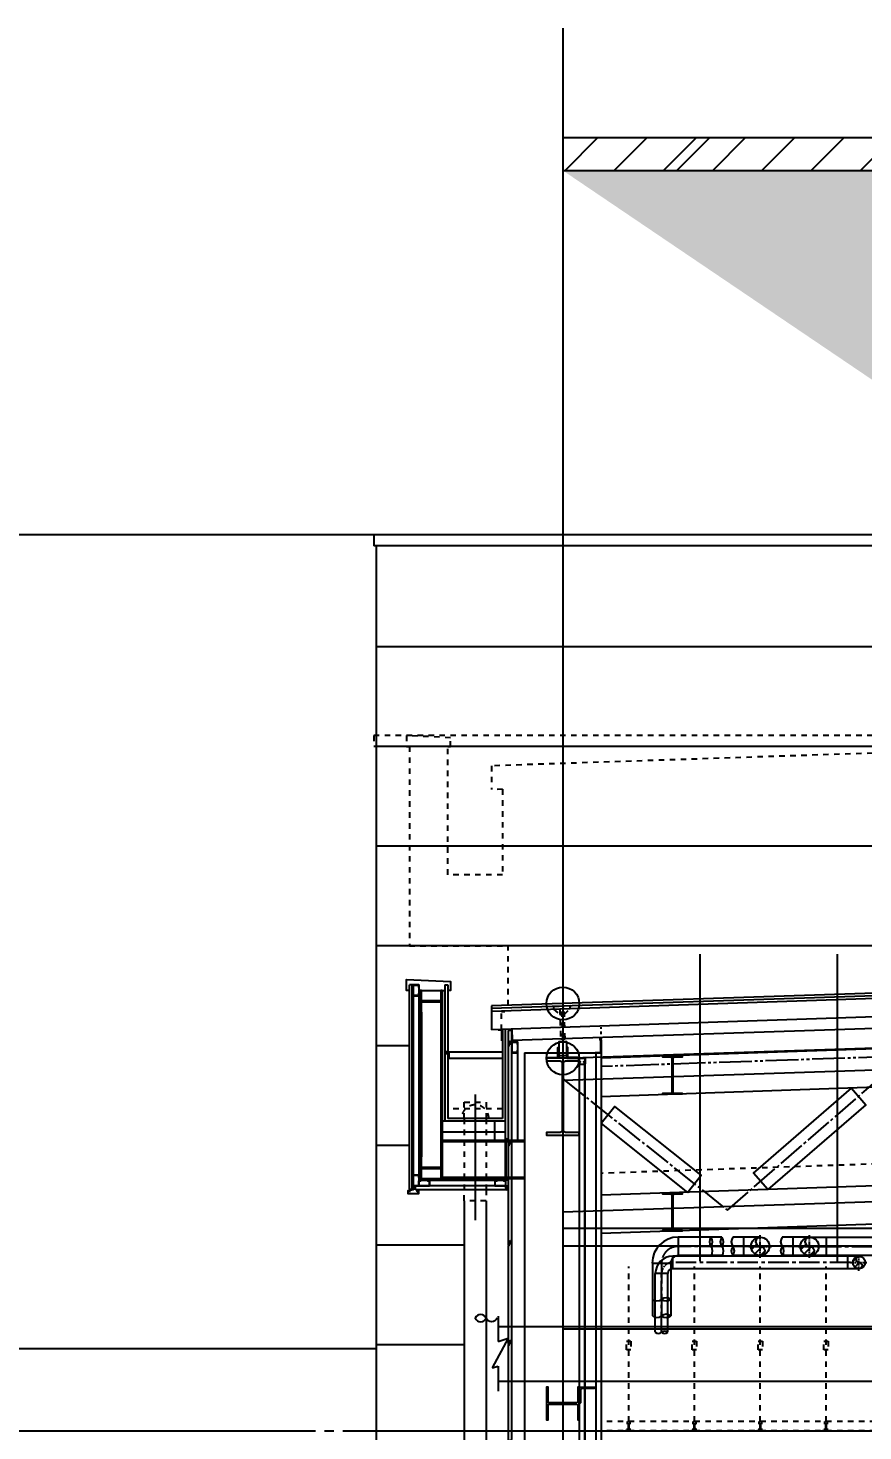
# Model space of a CAD drawing. Header units: millimetres. Extents: x -192235 to 515711, y 45168 to 947868.
# Drawn here: x 95123 to 102736, y 471200 to 484000 of the extents above; entities that cross this region are included whole.
import ezdxf

# ---------------------------------------------------------------- set-up
doc = ezdxf.new("R2010")
doc.units = ezdxf.units.MM
doc.header["$LTSCALE"] = 1000
doc.header["$PDMODE"] = 1
for name, pattern in [('CENTER2', [1.125, 0.75, -0.125, 0.125, -0.125]), ('TPH12-SEC-@20-1$0$CENTERK0', [0.65, 0.5, -0.05, 0.05, -0.05]), ('TPH12-SEC-@20-1$0$CENTERK5', [6.916, 6.667, -0.083, 0.083, -0.083]), ('TPH12-SEC-@20-1$0$DOTK0', [0.05, 0.025, -0.025]), ('TPH12-SEC-@20-1$0$DOTK1', [0.1, 0.05, -0.05]), ('TPH12-SEC-@20-1$0$PHANTOMK1', [1.415, 1, -0.083, 0.083, -0.083, 0.083, -0.083])]:
    doc.linetypes.add(name, pattern=pattern)
for name, color, linetype in [('FS-LINE', 10, 'Continuous'), ('TPH12-SEC-@20-1$0$$FFU', 252, 'TPH12-SEC-@20-1$0$DOTK1'), ('TPH12-SEC-@20-1$0$A-DIM', 7, 'Continuous'), ('TPH12-SEC-@20-1$0$H-SIN', 252, 'TPH12-SEC-@20-1$0$CENTERK5'), ('TPH12-SEC-@20-1$0$MEJI', 252, 'Continuous'), ('TPH12-SEC-@20-1$0$SIAGE1', 252, 'Continuous'), ('TPH12-SEC-@20-1$0$SIAGE2', 252, 'Continuous'), ('TPH12-SEC-@20-1$0$SIAGE3', 252, 'Continuous'), ('TPH12-SEC-@20-1$0$STEEL1', 252, 'Continuous'), ('TPH12-SEC-@20-1$0$STEEL2', 252, 'Continuous'), ('TPH12-SEC-@20-1$0$STEEL3', 252, 'Continuous'), ('TPH12-SEC-@20-1$0$SUGATA3', 252, 'Continuous'), ('TPH12-SEC-@20-1$0$SUGATAD', 252, 'TPH12-SEC-@20-1$0$DOTK1'), ('YCD-Xfa-Sec-24$0$A-WALL-F1', 190, 'Continuous'), ('YFM1P-短$0$M-FOUN', 252, 'Continuous'), ('YFM1P-短$0$M-HVAC-CMDUCT', 150, 'Continuous')]:
    doc.layers.add(name, color=color, linetype=linetype)
doc.styles.add('TPH12-SEC-@20-1$0$STANDARD', font='txt')
doc.dimstyles.new('TPH12-SEC-@20-1$0$生成的_樣式__6', dxfattribs={"dimtxt": 60, "dimasz": 30.4, "dimexe": 0.18, "dimexo": 0.0625, "dimgap": 0, "dimtad": 1, "dimdec": 1, "dimzin": 0, "dimdsep": 46, "dimtxsty": 'TPH12-SEC-@20-1$0$STANDARD', "dimblk": 'TPH12-SEC-@20-1$0$ARROWHEAD_6', "dimblk1": 'TPH12-SEC-@20-1$0$ARROWHEAD_6', "dimblk2": 'TPH12-SEC-@20-1$0$ARROWHEAD_6', "dimcen": 0.09, "dimclrd": 12, "dimclre": 12, "dimclrt": 3, "dimazin": 0, "dimtfac": 1, "dimtdec": 4, "dimtmove": 0, "dimatfit": 3, "dimfxl": 1, "dimtolj": 1, "dimtzin": 0, "dimarcsym": 0})

# ---------------------------------------------------------------- blocks, each defined once
blk = doc.blocks.new('TPH12-SEC-@20-1$0$$ISO-BL35900')
at = {"layer": 'TPH12-SEC-@20-1$0$SIAGE1'}
blk.add_lwpolyline([(-17, 917), (-17, 937, -0.414214), (-17, 937), (-11, 937), (-10, 948, -0.376614), (-8, 950, -0.414214), (-6, 948), (-6, 934, -0.414214), (-6, 933), (-10, 933), (-10, 917), (-6, 917, -0.414214), (-6, 917), (-6, 905), (0, 905, -0.414214), (0, 905), (0, 8, -1), (-5, 8), (-5, 40), (-11, 40), (-12, 31, -0.391902), (-14, 29), (-14, 29, -0.414214), (-16, 31), (-16, 39)], format="xyb", dxfattribs=at)
at = {"layer": 'TPH12-SEC-@20-1$0$SIAGE2'}
for p, q in [((-17, 937), (-25, 937)), ((-14, 29), (-27, 29))]:
    blk.add_line(p, q, dxfattribs=at)
at = {"layer": 'TPH12-SEC-@20-1$0$SIAGE2', "color": 7}
blk.add_lwpolyline([(-25, 39), (-25, 31, -0.414214), (-27, 29), (-27, 29, -0.383541), (-29, 31), (-30, 39), (-30, 49), (-34, 49, -0.414214), (-35, 50), (-35, 948, -1), (-31, 948), (-31, 937), (-25, 937, -0.414214), (-25, 937), (-25, 917)], format="xyb", dxfattribs=at)
blk = doc.blocks.new('TPH12-SEC-@20-1$0$ARROWHEAD_6')
at = {"color": 0, "linetype": 'Continuous', "lineweight": 0}
for p, q in [((0, 0), (-1, 0)), ((-0.5, -0.5), (0.5, 0.5))]:
    blk.add_line(p, q, dxfattribs=at)
blk = doc.blocks.new('*D976')
at = {"layer": 'DEFPOINTS', "color": 0, "linetype": 'Continuous', "transparency": 16777216}
for p in [(-14703, 18750), (-730, 18750), (1136, 13500)]:
    blk.add_point(p, dxfattribs=at)
at = {"layer": 'TPH12-SEC-@20-1$0$A-DIM', "color": 12, "linetype": 'Continuous', "lineweight": -2, "transparency": 16777216}
for p, q in [((-730, 18750), (-14703, 18750)), ((-14703, 18720), (-14703, 17000)), ((-14703, 13530), (-14703, 15250)), ((1136, 13500), (-14703, 13500))]:
    blk.add_line(p, q, dxfattribs=at)
at = {"layer": 'TPH12-SEC-@20-1$0$A-DIM', "color": 12, "linetype": 'Continuous', "lineweight": -2, "transparency": 16777216, "xscale": 30.40000000000001, "yscale": 30.40000000000001, "zscale": 30.40000000000001}
for p, rotation in [((-14703, 18750), 90), ((-14703, 13500), 270)]:
    blk.add_blockref('TPH12-SEC-@20-1$0$ARROWHEAD_6', p, dxfattribs=dict(at, rotation=rotation))
at = {"layer": 'TPH12-SEC-@20-1$0$A-DIM', "color": 3, "linetype": 'Continuous', "lineweight": 0, "transparency": 16777216, "insert": (-14703, 16125), "char_height": 500, "attachment_point": 5, "rotation": 90, "style": 'TPH12-SEC-@20-1$0$STANDARD'}
blk.add_mtext('\\A1;5250', dxfattribs=at)
blk = doc.blocks.new('*D977')
at = {"layer": 'DEFPOINTS', "color": 0, "linetype": 'Continuous', "transparency": 16777216}
for p in [(-14703, 26175), (-564, 26175), (-564, 18750)]:
    blk.add_point(p, dxfattribs=at)
at = {"layer": 'TPH12-SEC-@20-1$0$A-DIM', "color": 12, "linetype": 'Continuous', "lineweight": -2, "transparency": 16777216}
for p, q in [((-564, 26175), (-14703, 26175)), ((-14703, 26145), (-14703, 23379)), ((-14703, 18780), (-14703, 21546)), ((-564, 18750), (-14703, 18750))]:
    blk.add_line(p, q, dxfattribs=at)
at = {"layer": 'TPH12-SEC-@20-1$0$A-DIM', "color": 12, "linetype": 'Continuous', "lineweight": -2, "transparency": 16777216, "xscale": 30.40000000000001, "yscale": 30.40000000000001, "zscale": 30.40000000000001}
for p, rotation in [((-14703, 26175), 90), ((-14703, 18750), 270)]:
    blk.add_blockref('TPH12-SEC-@20-1$0$ARROWHEAD_6', p, dxfattribs=dict(at, rotation=rotation))
at = {"layer": 'TPH12-SEC-@20-1$0$A-DIM', "color": 3, "linetype": 'Continuous', "lineweight": 0, "transparency": 16777216, "insert": (-14703, 22463), "char_height": 500, "attachment_point": 5, "rotation": 90, "style": 'TPH12-SEC-@20-1$0$STANDARD'}
blk.add_mtext('\\A1;7425', dxfattribs=at)
blk = doc.blocks.new('YFM1P-短')
at = {"layer": 'YFM1P-短$0$M-FOUN'}
blk.add_line((190000, 473050), (100000, 473050), dxfattribs=at)
at = {"layer": 'YFM1P-短$0$M-FOUN', "color": 4}
for p, q in [((100000, 472885), (190000, 472885)), ((100000, 472130), (190000, 472130))]:
    blk.add_line(p, q, dxfattribs=at)
at = {"layer": 'YFM1P-短$0$M-HVAC-CMDUCT'}
for p, q in [((190590.8, 472247.8), (190590.8, 472016.3)), ((185875, 472150), (190590.8, 472150)), ((190590.8, 472016.3), (190500, 472045.9)), ((190500, 472045.9), (190645.2, 471775.4)), ((190590.8, 471792.5), (190590.8, 471563.9)), ((190645.2, 471775.4), (190590.8, 471792.5)), ((185875, 471650), (190590.8, 471650))]:
    blk.add_line(p, q, dxfattribs=at)
blk = doc.blocks.new('YCD-Xfa-Sec-24')
at = {"layer": 'YCD-Xfa-Sec-24$0$A-WALL-F1', "elevation": 0}
for points in [[(609799, 404550), (609800, 404552, 0.587703), (609800, 404552), (609798, 404552), (609798, 404559), (609799, 404559), (609800, 404561, 0.587703), (609800, 404562), (609798, 404562), (609798, 404598), (609818, 404598), (609820, 404597), (609824, 404597), (609825, 404597), (609825, 404597), (609830, 404597), (609831, 404598), (609851, 404598), (609851, 404562), (609850, 404562, 0.587703), (609850, 404561), (609851, 404559), (609851, 404559), (609851, 404552), (609850, 404552, 0.587703), (609850, 404552), (609851, 404550), (609853, 404550), (609853, 404557), (609853, 404557), (609853, 404557), (609853, 404600), (609797, 404600), (609797, 404557), (609797, 404557), (609797, 404557), (609797, 404550)], [(609848, 404567), (609848, 404547, -0.414214), (609846, 404545), (609804, 404545, -0.414214), (609802, 404547), (609802, 404567, -0.414214), (609804, 404569), (609812, 404569), (609812, 404569), (609804, 404569, 0.414214), (609801, 404566), (609801, 404547, 0.414214), (609804, 404544), (609846, 404544, 0.414214), (609849, 404547), (609849, 404566, 0.414214), (609846, 404569), (609838, 404569), (609838, 404569), (609846, 404569, -0.414214)]]:
    blk.add_lwpolyline(points, format="xyb", close=True, dxfattribs=at)
at = {"layer": 'YCD-Xfa-Sec-24$0$A-WALL-F1'}
for points in [[(609802, 404569), (609809, 404569), (609809, 404570), (609802, 404570, 0.414214), (609800, 404568), (609800, 396274, 0.414213), (609802, 396272), (609809, 396272), (609809, 396273), (609802, 396273, -0.414214), (609801, 396274), (609801, 404568, -0.414214)], [(609848, 404569), (609841, 404569), (609841, 404570), (609848, 404570, -0.414214), (609850, 404568), (609850, 396274, -0.414213), (609848, 396272), (609841, 396272), (609841, 396273), (609848, 396273, 0.414214), (609849, 396274), (609849, 404568, 0.414214)]]:
    blk.add_lwpolyline(points, format="xyb", close=True, dxfattribs=at)
blk = doc.blocks.new('SP-L30-25')
at = {"layer": 'FS-LINE'}
h = blk.add_hatch(dxfattribs=at)
h.set_pattern_fill('ANSI31', color=1, scale=15, style=0)
h.set_pattern_definition([(45, (63466.25, 408803.395), (-33.67596, 33.67596), [])])
edge = h.paths.add_edge_path()
edge.add_arc((101800, 472884), 84.1, 90, 270)
edge.add_arc((101800, 472842), 42.1, 270, 450)
edge.add_arc((101800, 472926), 42.1, 90, 270, ccw=False)
h = blk.add_hatch(dxfattribs=at)
h.set_pattern_fill('ANSI31', color=1, scale=15, style=0)
h.set_pattern_definition([(45, (63916.25, 408803.395), (-33.67596, 33.67596), [])])
edge = h.paths.add_edge_path()
edge.add_arc((102250, 472884), 84.1, 90, 270)
edge.add_arc((102250, 472842), 42.1, 270, 450)
edge.add_arc((102250, 472926), 42.1, 90, 270, ccw=False)
for p, q in [((101450, 472968), (101052, 472968)), ((101052, 472968), (101052, 472800)), ((101800, 472968), (101550, 472968)), ((101648, 472968, 0), (101648, 472800, 0)), ((102250, 472968), (102000, 472968)), ((102098, 472968, 0), (102098, 472800, 0)), ((102250, 472968), (130298, 472968)), ((102402, 472968, 0), (102402, 472800, 0)), ((100816, 472732), (100816, 472250)), ((100816, 472732), (100984, 472732)), ((100984, 472732), (100984, 472250)), ((101450, 472800), (101052, 472800)), ((101800, 472800), (101550, 472800)), ((102250, 472800), (102000, 472800)), ((130298, 472800), (102250, 472800))]:
    blk.add_line(p, q, dxfattribs=at)
at = {"layer": 'FS-LINE', "color": 1, "linetype": 'CENTER2', "ltscale": 0.05}
for p, q in [((101800, 472780), (101800, 472988)), ((102250, 472780), (102250, 472988)), ((101696, 472884), (101904, 472884)), ((102146, 472884), (102000, 472884)), ((102146, 472884), (102354, 472884))]:
    blk.add_line(p, q, dxfattribs=at)
at = {"layer": 'FS-LINE', "color": 1, "linetype": 'CENTER2', "ltscale": 0.25}
for p, q in [((101450, 472884), (101052, 472884)), ((101696, 472884), (101550, 472884)), ((102354, 472884), (130298, 472884)), ((100900, 472732), (100900, 472250))]:
    blk.add_line(p, q, dxfattribs=at)
at = {"layer": 'FS-LINE'}
for points in [[(101800, 472800, -1), (101800, 472968, 1), (101800, 472884, -1)], [(102250, 472800, -1), (102250, 472968, 1), (102250, 472884, -1)]]:
    blk.add_lwpolyline(points, format="xyb", close=True, dxfattribs=at)
for centre in [(101800, 472884), (102250, 472884)]:
    blk.add_circle(centre, 84.1, dxfattribs=at)
for centre, radius, start, end in [((101052, 472732), 237, 90, 180), ((101405, 472926), 69.1, 142.5, 217.5), ((101295, 472926), 69.1, 322.5, 37.5), ((101505, 472926), 69.1, 142.5, 217.5), ((101395, 472926), 69.1, 322.5, 37.5), ((101605, 472926), 69.1, 142.5, 217.5), ((102055, 472926), 69.1, 142.5, 217.5), ((101295, 472842), 69.1, 322.5, 37.5), ((101395, 472842), 69.1, 322.5, 37.5), ((101605, 472842), 69.1, 142.5, 217.5), ((101495, 472842), 69.1, 322.5, 37.5), ((102055, 472842), 69.1, 142.5, 217.5), ((101945, 472842), 69.1, 322.5, 37.5), ((101052, 472732), 68.3, 90, 180), ((100858, 472455), 69.1, 232.5, 307.5), ((100942, 472345), 69.1, 52.5, 127.5), ((100942, 472455), 69.1, 232.5, 307.5), ((100858, 472305), 69.1, 232.5, 307.5), ((100942, 472195), 69.1, 52.5, 127.5), ((100942, 472305), 69.1, 232.5, 307.5)]:
    blk.add_arc(centre, radius, start, end, dxfattribs=at)
at = {"layer": 'FS-LINE', "color": 1, "linetype": 'CENTER2', "ltscale": 0.25}
blk.add_arc((101052, 472732), 152, 90, 180, dxfattribs=at)
blk = doc.blocks.new('HP-L30-25')
at = {"layer": 'FS-LINE'}
h = blk.add_hatch(dxfattribs=at)
h.set_pattern_fill('ANSI31', color=1, scale=15, style=0)
h.set_pattern_definition([(45, (65383.756, 408679.12), (-33.67596, 33.67596), [])])
edge = h.paths.add_edge_path()
edge.add_arc((102700, 472737), 57.2, 90, 270)
edge.add_arc((102700, 472709), 28.6, 270, 450)
edge.add_arc((102700, 472766), 28.6, 90, 270, ccw=False)
at = {"layer": 'FS-LINE', "color": 1, "linetype": 'CENTER2', "ltscale": 0.25}
for p, q in [((102623, 472737, 0), (100984, 472737, 0)), ((102623, 472737), (102595, 472737)), ((100900, 472100), (100900, 472636))]:
    blk.add_line(p, q, dxfattribs=at)
at = {"layer": 'FS-LINE'}
for p, q in [((101002, 472680), (101002, 472794)), ((102700, 472794, 0), (101002, 472794, 0)), ((102598, 472680), (102598, 472794)), ((100843, 472100), (100843, 472636)), ((100957, 472636), (100843, 472636)), ((100957, 472100), (100957, 472636)), ((102700, 472680, 0), (101002, 472680, 0))]:
    blk.add_line(p, q, dxfattribs=at)
at = {"layer": 'FS-LINE', "color": 1, "linetype": 'CENTER2', "ltscale": 0.05}
for p, q in [((102623, 472737), (102777, 472737)), ((102700, 472660), (102700, 472814))]:
    blk.add_line(p, q, dxfattribs=at)
at = {"layer": 'FS-LINE'}
blk.add_lwpolyline([(102700, 472794, 1), (102700, 472737, -1), (102700, 472680, -1)], format="xyb", close=True, dxfattribs=at)
blk.add_circle((102700, 472737), 57.2, dxfattribs=at)
for centre, radius, start, end in [((101002, 472636), 159, 90, 180), ((101002, 472636), 44.4, 90, 180), ((100871, 472137), 46.9, 232.5, 307.5), ((100928, 472063), 46.9, 52.5, 127.5), ((100928, 472137), 46.9, 232.5, 307.5)]:
    blk.add_arc(centre, radius, start, end, dxfattribs=at)
at = {"layer": 'FS-LINE', "color": 1, "linetype": 'CENTER2', "ltscale": 0.1}
blk.add_arc((101002, 472636), 102, 90, 180, dxfattribs=at)
blk = doc.blocks.new('TPH12-SEC-@20-1$0$A$C4f7a54e3')
at = {"layer": 'TPH12-SEC-@20-1$0$A-DIM', "color": 12, "linetype": 'Continuous', "lineweight": 0}
for base, p1, p2, picture, middle in [((-14703.1, 26175), (-564, 18750), (-564, 26175), '*D977', (-14703.1, 22462.5)), ((-14703.1, 18750), (1136, 13500), (-729.5, 18750), '*D976', (-14703.1, 16125))]:
    dim = blk.add_linear_dim(base=base, p1=p1, p2=p2, angle=90, dimstyle='TPH12-SEC-@20-1$0$生成的_樣式__6', override={"dimtxt": 500, "dimdec": 0}, dxfattribs=at)
    dim.commit()
    dim.dimension.update_dxf_attribs({"geometry": picture, "text_midpoint": middle, "dimtype": 128, "text_rotation": 90})
blk = doc.blocks.new('TPH12-SEC-@20-1')
at = {"layer": 'DEFPOINTS'}
for p, q in [((100000, 474600), (145000, 476100)), ((100000, 474400), (145000, 475900)), ((101250, 475550), (101250, 472750)), ((102500, 475550), (102500, 472750)), ((100000, 473200), (145000, 474700)), ((99200, 474270), (99200, 473123.2)), ((98600, 473405), (98600, 473377.4))]:
    blk.add_line(p, q, dxfattribs=at)
blk.add_lwpolyline([(99400, 472229.1, -0.6666667), (99300, 472229.1, 0.6666667), (99200, 472229.1, 0.6666667), (99300, 472229.1)], format="xyb", dxfattribs=at)
for centre in [(100000, 475100), (100000, 474600)]:
    blk.add_circle(centre, 150, dxfattribs=at)
at = {"layer": 'TPH12-SEC-@20-1$0$$FFU'}
for p, q in [((129650, 474550.3), (100343.2, 473550.1)), ((100600, 471285), (100600, 472700)), ((101200, 471285), (101200, 472700)), ((101800, 471285), (101800, 472700)), ((102400, 471285), (102400, 472700)), ((189650, 471285), (100350, 471285)), ((189650, 471200), (100350, 471200))]:
    blk.add_line(p, q, dxfattribs=at)
for points in [[(100580, 471940), (100580, 472020), (100580, 472020), (100620, 472020), (100620, 471940)], [(101180, 471940), (101180, 472020), (101180, 472020), (101220, 472020), (101220, 471940)], [(101780, 471940), (101780, 472020), (101780, 472020), (101820, 472020), (101820, 471940)], [(102380, 471940), (102380, 472020), (102380, 472020), (102420, 472020), (102420, 471940)], [(100611, 471203), (100632.5, 471203), (100632.5, 471200), (100567.5, 471200), (100567.5, 471203), (100589, 471203), (100589, 471222), (100598.5, 471222), (100598.5, 471263), (100589, 471263), (100589, 471285), (100611, 471285), (100611, 471263), (100601.5, 471263), (100601.5, 471222), (100611, 471222)], [(101211, 471203), (101232.5, 471203), (101232.5, 471200), (101167.5, 471200), (101167.5, 471203), (101189, 471203), (101189, 471222), (101198.5, 471222), (101198.5, 471263), (101189, 471263), (101189, 471285), (101211, 471285), (101211, 471263), (101201.5, 471263), (101201.5, 471222), (101211, 471222)], [(101811, 471203), (101832.5, 471203), (101832.5, 471200), (101767.5, 471200), (101767.5, 471203), (101789, 471203), (101789, 471222), (101798.5, 471222), (101798.5, 471263), (101789, 471263), (101789, 471285), (101811, 471285), (101811, 471263), (101801.5, 471263), (101801.5, 471222), (101811, 471222)], [(102411, 471203), (102432.5, 471203), (102432.5, 471200), (102367.5, 471200), (102367.5, 471203), (102389, 471203), (102389, 471222), (102398.5, 471222), (102398.5, 471263), (102389, 471263), (102389, 471285), (102411, 471285), (102411, 471263), (102401.5, 471263), (102401.5, 471222), (102411, 471222)]]:
    blk.add_lwpolyline(points, close=True, dxfattribs=at)
at = {"layer": 'TPH12-SEC-@20-1$0$H-SIN'}
for p, q in [((100000, 484000), (100000, 447500)), ((84160.9, 471200), (201769.6, 471200))]:
    blk.add_line(p, q, dxfattribs=at)
at = {"layer": 'TPH12-SEC-@20-1$0$MEJI'}
for p, q in [((193850, 478355), (98300, 478355)), ((193850, 477445), (98300, 477445)), ((143050, 476535), (98300, 476535)), ((115750, 475625), (98300, 475625)), ((98600, 474715), (98300, 474715)), ((98600, 473805), (98300, 473805)), ((99100, 472895), (98300, 472895)), ((99100, 471985), (98300, 471985))]:
    blk.add_line(p, q, dxfattribs=at)
at = {"layer": 'TPH12-SEC-@20-1$0$SIAGE1'}
for p, q in [((145000, 476382.9), (99350, 474861.2)), ((145000, 476277.8), (99538.5, 474762.4)), ((98600, 473405), (98600, 475270)), ((98950, 475270), (98950, 474660)), ((99450, 474856.7), (99450, 474050)), ((99535, 474867.4), (99538.5, 474762.4)), ((98950, 474660), (98925, 474660)), ((98950, 474640), (98925, 474640)), ((98950, 474640), (98950, 474050)), ((100350, 474650), (100350, 463950)), ((99450, 474050), (98950, 474050)), ((99480, 473400), (98655, 473400))]:
    blk.add_line(p, q, dxfattribs=at)
for points in [[(98600, 475220), (98575, 475220), (98575, 475320), (98975, 475300), (98975, 475220), (98950, 475220)], [(98925, 474775), (98925, 474660), (98960, 474650), (98960, 474600)], [(99410, 474859.2), (99440, 474859.2), (99440, 474759.2)], [(98635, 473480), (98635, 473400), (98585, 473390), (98585, 473365), (98685, 473365), (98685, 473385), (98670, 473385), (98670, 473400)]]:
    blk.add_lwpolyline(points, dxfattribs=at)
blk.add_lwpolyline([(99500, 474854.9), (99500, 474722.5, 1), (99505, 474722.5), (99505, 474755), (99511, 474755), (99511.7, 474745.8, 0.391902), (99513.7, 474744), (99513.8, 474744, 0.4142136), (99515.8, 474746), (99515.8, 474754.1)], format="xyb", dxfattribs=at)
blk.add_lwpolyline([(100350, 474650), (100347, 474650), (100347, 474769.9), (100350, 474769.9)], close=True, dxfattribs=at)
at = {"layer": 'TPH12-SEC-@20-1$0$SIAGE2'}
blk.add_line((99513.8, 474744), (99527, 474744), dxfattribs=at)
blk.add_lwpolyline([(99525, 474754.1), (99525, 474746, 0.4142135), (99527, 474744), (99527.2, 474744, 0.3835408), (99529.2, 474745.8), (99530, 474753.7), (99530, 474764), (99534.5, 474764, 0.4142136), (99535, 474764.5), (99535, 474854.9)], format="xyb", dxfattribs=at)
at = {"layer": 'TPH12-SEC-@20-1$0$SIAGE3'}
for p, q in [((98635, 475270), (98600, 475270)), ((98625, 473405), (98625, 475270)), ((98925, 475270), (98950, 475270)), ((99535, 474854.9), (99500, 474854.9)), ((100300, 474650), (100300, 463950)), ((98600, 473405), (98635, 473405)), ((98655, 473400), (98655, 473435)), ((99480, 473435), (98655, 473435)), ((99480, 473435), (99480, 473400))]:
    blk.add_line(p, q, dxfattribs=at)
for points in [[(100350, 474780), (100337.5, 474780), (100337.5, 474770), (100350, 474770, -0.6780578)], [(99484, 473865), (99484, 473850), (99499, 473850), (99499, 473865, -0.3699241)], [(99484, 473485), (99484, 473500), (99499, 473500), (99499, 473485, 0.3699241)], [(98685, 473400), (98670, 473400), (98670, 473385), (98685, 473385, -0.3699241)], [(99500, 473400), (99500, 473415), (99480, 473415), (99480, 473400, -0.25)]]:
    blk.add_lwpolyline(points, format="xyb", close=True, dxfattribs=at)
blk.add_lwpolyline([(99500, 473415), (99480, 473435), (99500, 473435), (99500, 473415), (99480, 473415), (99480, 473435)], dxfattribs=at)
at = {"layer": 'TPH12-SEC-@20-1$0$STEEL1'}
blk.add_lwpolyline([(100037.5, 474624.9), (100037.5, 474749.9), (99962.5, 474749.9), (99962.5, 474624.9)], close=True, dxfattribs=at)
at = {"layer": 'TPH12-SEC-@20-1$0$STEEL2'}
for points in [[(98900, 475020), (98900, 475220), (98888, 475220), (98888, 475124), (98712, 475124), (98712, 475220), (98700, 475220), (98700, 475020), (98712, 475020), (98712, 475116), (98888, 475116), (98888, 475020)], [(98900, 473500), (98900, 473700), (98888, 473700), (98888, 473604), (98712, 473604), (98712, 473700), (98700, 473700), (98700, 473500), (98712, 473500), (98712, 473596), (98888, 473596), (98888, 473500)]]:
    blk.add_lwpolyline(points, close=True, dxfattribs=at)
for points in [[(100150, 474600), (99850, 474600), (99850, 474576), (99975.5, 474576, -0.4142136), (99993.5, 474558), (99993.5, 473942, -0.4142136), (99975.5, 473924), (99850, 473924), (99850, 473900), (100150, 473900), (100150, 473924), (100024.5, 473924, -0.4142136), (100006.5, 473942), (100006.5, 474558, -0.4142136), (100024.5, 474576), (100150, 474576)], [(100913, 474618), (101087, 474618), (101087, 474609), (101016, 474609, 0.4142136), (101003, 474596), (101003, 474294, 0.4142136), (101016, 474281), (101087, 474281), (101087, 474272), (100913, 474272), (100913, 474281), (100984, 474281, 0.4142136), (100997, 474294), (100997, 474596, 0.4142136), (100984, 474609), (100913, 474609)], [(100913, 473368.2), (101087, 473368.2), (101087, 473359.2), (101016, 473359.2, 0.4142136), (101003, 473346.2), (101003, 473044.2, 0.4142136), (101016, 473031.2), (101087, 473031.2), (101087, 473022.2), (100913, 473022.2), (100913, 473031.2), (100984, 473031.2, 0.4142136), (100997, 473044.2), (100997, 473346.2, 0.4142136), (100984, 473359.2), (100913, 473359.2)], [(100150, 471300), (100150, 471600), (100135, 471600), (100135, 471468, -0.4142136), (100122, 471455), (99878, 471455, -0.4142136), (99865, 471468), (99865, 471600), (99850, 471600), (99850, 471300), (99865, 471300), (99865, 471432, -0.4142136), (99878, 471445), (100122, 471445, -0.4142136), (100135, 471432), (100135, 471300)], [(100150, 471450), (100150, 471600), (100300, 471600), (100300, 471600, -0.4142136), (100288, 471588), (100174, 471588, 0.4142136), (100162, 471576), (100162, 471462, -0.4142136), (100150, 471450)]]:
    blk.add_lwpolyline(points, format="xyb", close=True, dxfattribs=at)
at = {"layer": 'TPH12-SEC-@20-1$0$STEEL3'}
for p, q in [((129650, 475600), (100350, 474600)), ((129650, 475249.8), (100350, 474249.8)), ((99650, 474650), (99650, 463950)), ((99650, 474650), (100350, 474650)), ((129650, 474350.2), (100350, 473350.2)), ((129650, 474000), (100350, 473000))]:
    blk.add_line(p, q, dxfattribs=at)
at = {"layer": 'TPH12-SEC-@20-1$0$STEEL3', "linetype": 'TPH12-SEC-@20-1$0$PHANTOMK1', "ltscale": 0.3}
blk.add_line((102997, 474615.3), (100350, 474525), dxfattribs=at)
at = {"layer": 'TPH12-SEC-@20-1$0$STEEL3', "linetype": 'TPH12-SEC-@20-1$0$CENTERK0', "ltscale": 0.5}
for p, q in [((101500, 473214.4), (103000, 474515.3)), ((100000, 474413), (101500, 473214.4))]:
    blk.add_line(p, q, dxfattribs=at)
at = {"layer": 'TPH12-SEC-@20-1$0$STEEL3'}
for points in [[(98685, 475250), (98685, 475270), (98635, 475270), (98635, 475170), (98685, 475170), (98685, 475190), (98682.7, 475190), (98682.7, 475172.3), (98637.3, 475172.3), (98637.3, 475267.7), (98682.7, 475267.7), (98682.7, 475250)], [(99585, 474729.9), (99585, 474749.9), (99535, 474749.9), (99535, 474649.9), (99585, 474649.9), (99585, 474669.9), (99582.7, 474669.9), (99582.7, 474652.2), (99537.3, 474652.2), (99537.3, 474747.6), (99582.7, 474747.6), (99582.7, 474729.9)], [(99962.5, 474700), (99962.5, 474600), (99862.5, 474600), (99862.5, 474607), (99955.5, 474607), (99955.5, 474700)], [(100037.5, 474700), (100037.5, 474600), (100137.5, 474600), (100137.5, 474607), (100044.5, 474607), (100044.5, 474700)], [(100347, 474700), (100347, 474650), (100297, 474650), (100297, 474652.3), (100344.7, 474652.3), (100344.7, 474700)], [(101869, 473402), (101738, 473553.1), (102631, 474327.6), (102762, 474176.6)], [(101136.2, 473377), (101261.1, 473533.3), (100474.9, 474161.5), (100350, 474005.3)], [(98685, 473515), (98685, 473535), (98635, 473535), (98635, 473435), (98685, 473435), (98685, 473455), (98682.7, 473455), (98682.7, 473437.3), (98637.3, 473437.3), (98637.3, 473532.7), (98682.7, 473532.7), (98682.7, 473515)], [(98705, 473485), (98685, 473485), (98685, 473435), (98785, 473435), (98785, 473485), (98765, 473485), (98765, 473482.7), (98782.7, 473482.7), (98782.7, 473437.3), (98687.3, 473437.3), (98687.3, 473482.7), (98705, 473482.7)], [(99400, 473485), (99380, 473485), (99380, 473435), (99480, 473435), (99480, 473485), (99460, 473485), (99460, 473482.7), (99477.7, 473482.7), (99477.7, 473437.3), (99382.3, 473437.3), (99382.3, 473482.7), (99400, 473482.7)]]:
    blk.add_lwpolyline(points, close=True, dxfattribs=at)
at = {"layer": 'TPH12-SEC-@20-1$0$SUGATA3'}
for p, q in [((193875, 479375), (98275, 479375)), ((98275, 479375), (98275, 479275)), ((193875, 479275), (98275, 479275)), ((98300, 464275), (98300, 479275)), ((145000, 476600), (99350, 475078.3)), ((145000, 476575), (99350, 475053.3)), ((145000, 476550), (99350, 475028.3)), ((98635, 475270), (98635, 473435)), ((98635, 475270), (98685, 475270)), ((98685, 475270), (98685, 473435)), ((98925, 475270), (98925, 474025)), ((98700, 475220), (98700, 473500)), ((98700, 475220), (98925, 475220)), ((98900, 475220), (98900, 473500)), ((98712, 475020), (98712, 473700)), ((98888, 475020), (98888, 473700)), ((99350, 475078.3), (99350, 474861.2)), ((99475, 474856.7), (99475, 473850)), ((98950, 474660), (99450, 474660)), ((99585, 474749.9), (99585, 473850)), ((98960, 474600), (99450, 474600)), ((99475, 474025), (98900, 474025)), ((99375, 474025), (99375, 473850)), ((99475, 473925), (98900, 473925)), ((99475, 473850), (98900, 473850)), ((99475, 473838), (98900, 473838)), ((99650, 473850), (99484, 473850)), ((99650, 473838), (99484, 473838)), ((99475, 473485), (98685, 473485)), ((99475, 473500), (98700, 473500)), ((99475, 473512), (98900, 473512)), ((99650, 473512), (99484, 473512)), ((99650, 473500), (99484, 473500)), ((99100, 473300), (99100, 454351.3)), ((99300, 473300), (99300, 454350))]:
    blk.add_line(p, q, dxfattribs=at)
blk.add_lwpolyline([(99475, 473485), (99484, 473485), (99484, 473865), (99475, 473865)], close=True, dxfattribs=at)
at = {"layer": 'TPH12-SEC-@20-1$0$SUGATAD'}
for p, q in [((145000, 478790), (99350, 477268.3)), ((191725, 477545), (98275, 477545)), ((98275, 477545), (98275, 477445)), ((191725, 477445), (98275, 477445)), ((99350, 477268.3), (99350, 477051.2)), ((99450, 477054.5), (99350, 477051.2)), ((99500, 475083.3), (99500, 475625)), ((100000, 474777.8), (99990.1, 475074.7)), ((99450, 474140), (98950, 474140)), ((99100, 474050), (99100, 473400)), ((99300, 474050), (99300, 473400))]:
    blk.add_line(p, q, dxfattribs=at)
at = {"layer": 'TPH12-SEC-@20-1$0$SUGATAD', "linetype": 'TPH12-SEC-@20-1$0$DOTK0'}
blk.add_line((100350, 474769.9), (100350, 474885.1), dxfattribs=at)
at = {"layer": 'TPH12-SEC-@20-1$0$SUGATAD'}
for points in [[(99450, 477054.5), (99450, 476275), (98950, 476275), (98950, 477445), (98975, 477445), (98975, 477525), (98575, 477545), (98575, 477445), (98600, 477445), (98600, 475625), (99500, 475625)], [(99440, 474859.2), (99440, 475026.3), (99470, 475026.3)], [(100012.6, 475000.4), (100065.9, 475052.2), (100065.1, 475077.2), (99915.1, 475072.2), (99916, 475047.2), (99972.6, 474999), (100012.6, 475000.4)], [(99100, 474050), (99100, 474200), (99300, 474200), (99300, 474050)], [(99300, 473400), (99300, 473300), (99100, 473300), (99100, 473400)]]:
    blk.add_lwpolyline(points, dxfattribs=at)
blk.add_lwpolyline([(100020, 474778.5), (100010.9, 475050.3), (99970.9, 475049), (99980, 474777.2)], close=True, dxfattribs=at)
blk.add_arc((99200, 474050), 125, 0, 180, dxfattribs=at)
at = {"layer": 'TPH12-SEC-@20-1$0$SIAGE1', "xscale": -1}
for p in [(99500, 473805), (99500, 472895), (99500, 471985), (99500, 471075)]:
    blk.add_blockref('TPH12-SEC-@20-1$0$$ISO-BL35900', p, dxfattribs=at)
blk.add_blockref('TPH12-SEC-@20-1$0$A$C4f7a54e3', (98864, 453200))

msp = doc.modelspace()

# ---------------------------------------------------------------- hatches: boundary and pattern name
at = {"true_color": 0xffffff}
h = msp.add_hatch(dxfattribs=at)
h.set_pattern_fill('ANSI31', scale=0.1)
edge = h.paths.add_edge_path()
edge.add_line((100000, 482700), (189649.99998, 482700))
edge.add_line((100000, 483000), (189649.99998, 483000))
edge.add_line((118433.49298, 471281.03175), (116868.88374, 471281.03175))
h.paths.add_polyline_path([(106717.73794, 482746.34146), (106937.07128, 482746.34146), (106937.07128, 482956.34146), (106717.73794, 482956.34146)], flags=25)
h.paths.add_polyline_path([(116851.27788, 482746.34146), (117070.61122, 482746.34146), (117070.61122, 482956.34146), (116851.27788, 482956.34146)], flags=25)
h.paths.add_polyline_path([(126310.22085, 482746.34146), (126529.55419, 482746.34146), (126529.55419, 482956.34146), (126310.22085, 482956.34146)], flags=25)
h.paths.add_polyline_path([(137161.91916, 482746.34146), (137381.2525, 482746.34146), (137381.2525, 482956.34146), (137161.91916, 482956.34146)], flags=25)
h.paths.add_polyline_path([(147414.49447, 482746.34146), (147633.82781, 482746.34146), (147633.82781, 482956.34146), (147414.49447, 482956.34146)], flags=25)
h.paths.add_polyline_path([(157005.85385, 482746.34146), (157225.18718, 482746.34146), (157225.18718, 482956.34146), (157005.85385, 482956.34146)], flags=25)
h.paths.add_polyline_path([(181423.90981, 482746.34146), (181643.24315, 482746.34146), (181643.24315, 482956.34146), (181423.90981, 482956.34146)], flags=25)
h.paths.add_polyline_path([(168993.12099, 482746.34146), (169212.45433, 482746.34146), (169212.45433, 482956.34146), (168993.12099, 482956.34146)], flags=25)
h = msp.add_hatch(dxfattribs=at)
h.set_pattern_fill('ANSI31', scale=1000)
edge = h.paths.add_edge_path()
edge.add_line((189650, 483000), (189649.99998, 482700))
edge.add_line((100000, 483000), (100000, 482700))
edge.add_line((100000, 482700), (189649.99998, 482700))
edge.add_line((100000, 483000), (189649.99998, 483000))
h.paths.add_polyline_path([(106717.73794, 482746.34146), (106937.07128, 482746.34146), (106937.07128, 482956.34146), (106717.73794, 482956.34146)], flags=24)
h.paths.add_polyline_path([(116851.27788, 482746.34146), (117070.61122, 482746.34146), (117070.61122, 482956.34146), (116851.27788, 482956.34146)], flags=24)
h.paths.add_polyline_path([(126310.22085, 482746.34146), (126529.55419, 482746.34146), (126529.55419, 482956.34146), (126310.22085, 482956.34146)], flags=24)
h.paths.add_polyline_path([(137161.91916, 482746.34146), (137381.2525, 482746.34146), (137381.2525, 482956.34146), (137161.91916, 482956.34146)], flags=24)
h.paths.add_polyline_path([(147414.49447, 482746.34146), (147633.82781, 482746.34146), (147633.82781, 482956.34146), (147414.49447, 482956.34146)], flags=24)
h.paths.add_polyline_path([(157005.85385, 482746.34146), (157225.18718, 482746.34146), (157225.18718, 482956.34146), (157005.85385, 482956.34146)], flags=24)
h.paths.add_polyline_path([(181423.90981, 482746.34146), (181643.24315, 482746.34146), (181643.24315, 482956.34146), (181423.90981, 482956.34146)], flags=24)
h.paths.add_polyline_path([(168993.12099, 482746.34146), (169212.45433, 482746.34146), (169212.45433, 482956.34146), (168993.12099, 482956.34146)], flags=24)
h = msp.add_hatch()
h.set_pattern_fill('ANSI31', color=1, scale=100)
h.set_pattern_definition([(45, (0, 10000), (-224.5064, 224.5064), [])])
edge = h.paths.add_edge_path()
edge.add_line((189650, 483000), (189649.99998, 482700))
edge.add_line((100000, 483000), (100000, 482700))
edge.add_line((100000, 482700), (189649.99998, 482700))
edge.add_line((100000, 483000), (189649.99998, 483000))
h.paths.add_polyline_path([(106717.73794, 482746.34146), (106937.07128, 482746.34146), (106937.07128, 482956.34146), (106717.73794, 482956.34146)], flags=24)
h.paths.add_polyline_path([(116851.27788, 482746.34146), (117070.61122, 482746.34146), (117070.61122, 482956.34146), (116851.27788, 482956.34146)], flags=24)
h.paths.add_polyline_path([(126310.22085, 482746.34146), (126529.55419, 482746.34146), (126529.55419, 482956.34146), (126310.22085, 482956.34146)], flags=24)
h.paths.add_polyline_path([(137161.91916, 482746.34146), (137381.2525, 482746.34146), (137381.2525, 482956.34146), (137161.91916, 482956.34146)], flags=24)
h.paths.add_polyline_path([(147414.49447, 482746.34146), (147633.82781, 482746.34146), (147633.82781, 482956.34146), (147414.49447, 482956.34146)], flags=24)
h.paths.add_polyline_path([(157005.85385, 482746.34146), (157225.18718, 482746.34146), (157225.18718, 482956.34146), (157005.85385, 482956.34146)], flags=24)
h.paths.add_polyline_path([(181423.90981, 482746.34146), (181643.24315, 482746.34146), (181643.24315, 482956.34146), (181423.90981, 482956.34146)], flags=24)
h.paths.add_polyline_path([(168993.12099, 482746.34146), (169212.45433, 482746.34146), (169212.45433, 482956.34146), (168993.12099, 482956.34146)], flags=24)

# ---------------------------------------------------------------- linework, layer by layer
at = {"color": 1}
for p, q in [((100000, 483000), (189649.99998, 483000)), ((100000, 483000), (100000, 482700)), ((100000, 482700), (189649.99998, 482700))]:
    msp.add_line(p, q, dxfattribs=at)

# ---------------------------------------------------------------- next in the draw order: block references
msp.add_blockref('TPH12-SEC-@20-1', (0, 0))

# ---------------------------------------------------------------- next in the draw order: linework, layer by layer
msp.add_line((100000, 484000), (100000, 447500))

# ---------------------------------------------------------------- next in the draw order: block references
at = {"xscale": -1}
for name, p in [('YFM1P-短', (290000, 0)), ('YCD-Xfa-Sec-24', (710000, 70000))]:
    msp.add_blockref(name, p, dxfattribs=at)
at = {"layer": 'FS-LINE'}
for name in ['SP-L30-25', 'HP-L30-25']:
    msp.add_blockref(name, (0, 0), dxfattribs=at)

doc.saveas('drawing.dxf')
